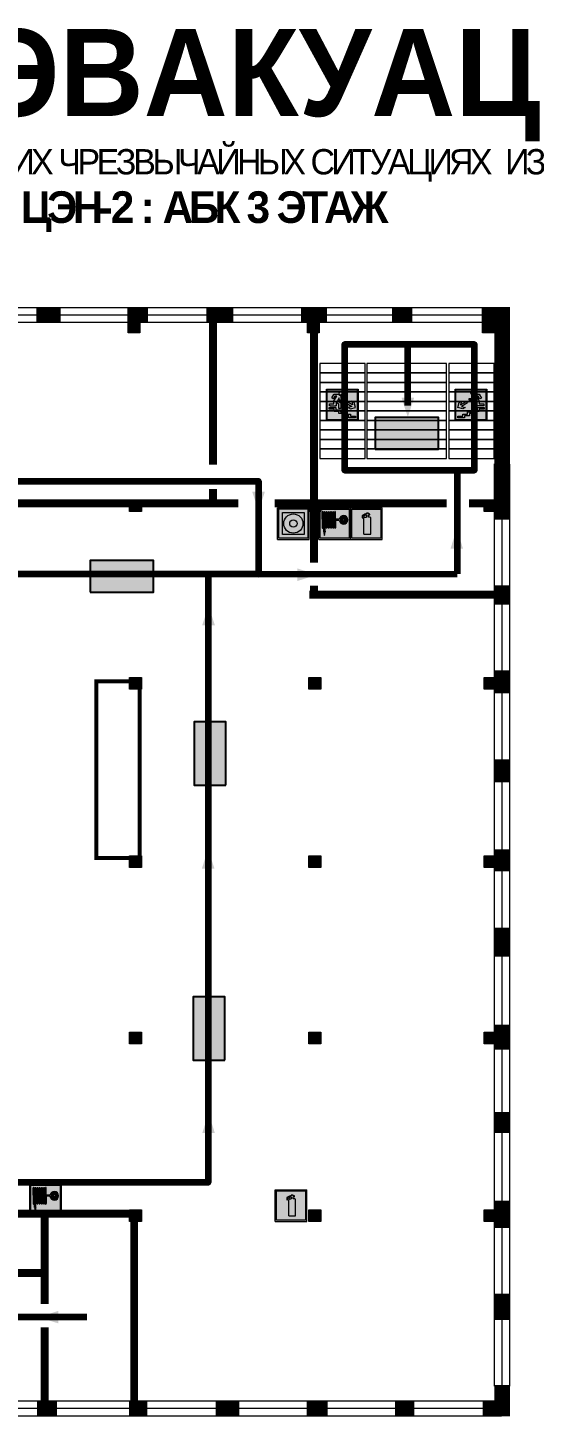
# Model space of a CAD drawing. Header units: millimetres. Extents: x 13810 to 67229, y 12374 to 21950.
# Drawn here: x 23798 to 23926, y 14576.9 to 14927.8 of the extents above; entities that cross this region are included whole.
import ezdxf

# ---------------------------------------------------------------- set-up
doc = ezdxf.new("R2010")
doc.units = ezdxf.units.MM
doc.layers.add('План_Штампы', color=7, linetype='Continuous')
doc.styles.add('обычный', font='arial.ttf')

# ---------------------------------------------------------------- blocks, each defined once
blk = doc.blocks.new('вниз')
at = {"lineweight": 0, "true_color": 0xffffff}
h = blk.add_hatch(color=7, dxfattribs=at)
h.dxf.hatch_style = 1
h.paths.add_polyline_path([(40994.51, -4472.22), (40986.51, -4472.22), (40986.51, -4480.22), (40994.51, -4480.22)])
h.paths.add_polyline_path([(40994.31, -4472.42), (40994.31, -4480.01), (40986.71, -4480.01), (40986.71, -4472.42)], flags=16)
h.paths.add_polyline_path([(40988.43, -4473.53), (40989.43, -4473.53), (40990.19, -4473.96), (40990.19, -4474.6), (40991, -4474.6), (40991, -4475.06), (40989.73, -4475.06), (40989.73, -4474.46), (40989.3, -4475.18), (40990.17, -4475.7), (40990.17, -4477.11), (40989.63, -4477.11), (40989.63, -4476.01), (40988.94, -4475.59), (40988.94, -4476.46), (40988.94, -4476.46), (40987.47, -4476.46), (40987.26, -4476.46), (40987.26, -4475.92), (40988.4, -4475.92), (40988.4, -4475.2), (40989.1, -4473.99), (40988.66, -4473.99), (40988.24, -4474.7), (40987.86, -4474.47), (40988.41, -4473.56)], flags=0)
h.paths.add_polyline_path([(40990.55, -4473.29, -1), (40989.69, -4473.29, -1)], flags=0)
h.paths.add_polyline_path([(40988.85, -4476.89), (40988.85, -4477.43), (40990.1, -4477.43), (40990.1, -4477.99), (40991.34, -4477.99), (40991.34, -4478.54), (40992.59, -4478.54), (40992.59, -4479.09), (40993.83, -4479.09), (40993.83, -4479.52), (40992.17, -4479.52), (40992.17, -4478.97), (40990.91, -4478.97), (40990.91, -4478.41), (40989.68, -4478.41), (40989.68, -4477.86), (40988.43, -4477.86), (40988.43, -4477.31), (40987.6, -4477.31), (40987.18, -4477.31), (40987.18, -4476.89)], flags=0)
h.paths.add_polyline_path([(40991.61, -4475.33), (40993.12, -4476.2), (40992.9, -4475.27), (40993.48, -4475.6), (40993.83, -4476.88), (40992.56, -4477.22), (40991.97, -4476.88), (40992.9, -4476.61), (40991.38, -4475.74), (40991.58, -4475.39)], flags=0)
h.paths.add_polyline_path([(40990.19, -4473.96), (40989.43, -4473.53), (40988.43, -4473.53), (40988.41, -4473.56), (40987.86, -4474.47), (40988.24, -4474.7), (40988.66, -4473.99), (40989.1, -4473.99), (40988.4, -4475.2), (40988.4, -4475.92), (40987.26, -4475.92), (40987.26, -4476.46), (40987.47, -4476.46), (40988.94, -4476.46), (40988.94, -4476.27), (40988.94, -4475.59), (40989.63, -4476.01), (40989.63, -4477.11), (40990.17, -4477.11), (40990.17, -4475.7), (40989.3, -4475.18), (40989.73, -4474.46), (40989.73, -4475.06), (40991, -4475.06), (40991, -4474.6), (40990.19, -4474.6)], flags=0)
h.paths.add_polyline_path([(40990.55, -4473.29, 1), (40989.69, -4473.29, 1)], flags=0)
h.paths.add_polyline_path([(40991.61, -4475.33), (40991.58, -4475.39), (40991.38, -4475.74), (40992.9, -4476.61), (40991.97, -4476.88), (40992.56, -4477.22), (40993.83, -4476.88), (40993.48, -4475.6), (40992.9, -4475.27), (40993.12, -4476.2)], flags=0)
h.paths.add_polyline_path([(40990.1, -4477.43), (40988.85, -4477.43), (40988.85, -4476.89), (40987.18, -4476.89), (40987.18, -4477.31), (40987.6, -4477.31), (40988.43, -4477.31), (40988.43, -4477.86), (40989.68, -4477.86), (40989.68, -4478.41), (40990.91, -4478.41), (40990.91, -4478.97), (40992.17, -4478.97), (40992.17, -4479.52), (40993.83, -4479.52), (40993.83, -4479.09), (40992.59, -4479.09), (40992.59, -4478.54), (40991.34, -4478.54), (40991.34, -4477.99), (40990.1, -4477.99)], flags=0)
at = {"lineweight": 0}
h = blk.add_hatch(color=126, dxfattribs=at)
h.dxf.hatch_style = 1
h.paths.add_polyline_path([(40994.31, -4472.42), (40986.71, -4472.42), (40986.71, -4480.01), (40994.31, -4480.01)])
h.paths.add_polyline_path([(40988.43, -4473.53), (40989.43, -4473.53), (40990.19, -4473.96), (40990.19, -4474.6), (40991, -4474.6), (40991, -4475.06), (40989.73, -4475.06), (40989.73, -4474.46), (40989.3, -4475.18), (40990.17, -4475.7), (40990.17, -4477.11), (40989.63, -4477.11), (40989.63, -4476.01), (40988.94, -4475.59), (40988.94, -4476.46), (40988.94, -4476.46), (40987.47, -4476.46), (40987.26, -4476.46), (40987.26, -4475.92), (40988.4, -4475.92), (40988.4, -4475.2), (40989.1, -4473.99), (40988.66, -4473.99), (40988.24, -4474.7), (40987.86, -4474.47), (40988.41, -4473.56)], flags=16)
h.paths.add_polyline_path([(40990.55, -4473.29, -1), (40989.69, -4473.29, -1)], flags=16)
h.paths.add_polyline_path([(40988.85, -4476.89), (40988.85, -4477.43), (40990.1, -4477.43), (40990.1, -4477.99), (40991.34, -4477.99), (40991.34, -4478.54), (40992.59, -4478.54), (40992.59, -4479.09), (40993.83, -4479.09), (40993.83, -4479.52), (40992.17, -4479.52), (40992.17, -4478.97), (40990.91, -4478.97), (40990.91, -4478.41), (40989.68, -4478.41), (40989.68, -4477.86), (40988.43, -4477.86), (40988.43, -4477.31), (40987.6, -4477.31), (40987.18, -4477.31), (40987.18, -4476.89)], flags=16)
h.paths.add_polyline_path([(40991.61, -4475.33), (40993.12, -4476.2), (40992.9, -4475.27), (40993.48, -4475.6), (40993.83, -4476.88), (40992.56, -4477.22), (40991.97, -4476.88), (40992.9, -4476.61), (40991.38, -4475.74), (40991.58, -4475.39)], flags=16)
at = {"lineweight": 0, "true_color": 0xffffff}
h = blk.add_hatch(color=7, dxfattribs=at)
h.dxf.hatch_style = 1
h.paths.add_polyline_path([(40989.73, -4474.46), (40989.73, -4475.06), (40991, -4475.06), (40991, -4474.6), (40990.19, -4474.6), (40990.19, -4473.96), (40989.43, -4473.53), (40988.43, -4473.53), (40988.41, -4473.56), (40987.86, -4474.47), (40988.24, -4474.7), (40988.66, -4473.99), (40989.1, -4473.99), (40988.4, -4475.2), (40988.4, -4475.92), (40987.26, -4475.92), (40987.26, -4476.46), (40987.47, -4476.46), (40988.94, -4476.46), (40988.94, -4475.59), (40989.63, -4476.01), (40989.63, -4477.11), (40990.17, -4477.11), (40990.17, -4475.7), (40989.3, -4475.18)])
h.paths.add_polyline_path([(40989.69, -4473.29, 1), (40990.55, -4473.29, 1)])
h.paths.add_polyline_path([(40991.61, -4475.33), (40991.58, -4475.39), (40991.38, -4475.74), (40992.9, -4476.61), (40991.97, -4476.88), (40992.56, -4477.22), (40993.83, -4476.88), (40993.48, -4475.6), (40992.9, -4475.27), (40993.12, -4476.2)])
h.paths.add_polyline_path([(40990.1, -4477.43), (40988.85, -4477.43), (40988.85, -4476.89), (40987.18, -4476.89), (40987.18, -4477.31), (40987.6, -4477.31), (40988.43, -4477.31), (40988.43, -4477.86), (40989.68, -4477.86), (40989.68, -4478.41), (40990.91, -4478.41), (40990.91, -4478.97), (40992.17, -4478.97), (40992.17, -4479.52), (40993.83, -4479.52), (40993.83, -4479.09), (40992.59, -4479.09), (40992.59, -4478.54), (40991.34, -4478.54), (40991.34, -4477.99), (40990.1, -4477.99)])
at = {"color": 126, "lineweight": 0}
for points in [[(40986.51, -4472.22), (40994.51, -4472.22), (40994.51, -4480.22), (40986.51, -4480.22)], [(40986.71, -4472.42), (40994.31, -4472.42), (40994.31, -4480.01), (40986.71, -4480.01)]]:
    blk.add_lwpolyline(points, close=True, dxfattribs=at)
for points in [[(40987.47, -4476.46), (40987.26, -4476.46), (40987.26, -4475.92), (40988.4, -4475.92), (40988.4, -4475.2), (40989.1, -4473.99), (40988.66, -4473.99), (40988.24, -4474.7), (40987.86, -4474.47), (40988.41, -4473.56), (40988.43, -4473.53), (40989.43, -4473.53), (40990.19, -4473.96), (40990.19, -4474.6), (40991, -4474.6), (40991, -4475.06), (40989.73, -4475.06), (40989.73, -4474.46), (40989.3, -4475.18), (40990.17, -4475.7), (40990.17, -4477.11), (40989.63, -4477.11), (40989.63, -4476.01), (40988.94, -4475.59), (40988.94, -4476.46)], [(40987.6, -4477.31), (40987.18, -4477.31), (40987.18, -4476.89), (40988.85, -4476.89), (40988.85, -4477.43), (40990.1, -4477.43), (40990.1, -4477.99), (40991.34, -4477.99), (40991.34, -4478.54), (40992.59, -4478.54), (40992.59, -4479.09), (40993.83, -4479.09), (40993.83, -4479.52), (40992.17, -4479.52), (40992.17, -4478.97), (40990.91, -4478.97), (40990.91, -4478.41), (40989.68, -4478.41), (40989.68, -4477.86), (40988.43, -4477.86), (40988.43, -4477.31), (40987.6, -4477.31)], [(40987.47, -4476.46), (40988.94, -4476.46), (40988.94, -4476.27)], [(40991.58, -4475.39), (40991.38, -4475.74), (40992.9, -4476.61), (40991.97, -4476.88), (40992.56, -4477.22), (40993.83, -4476.88), (40993.48, -4475.6), (40992.9, -4475.27), (40993.12, -4476.2), (40991.61, -4475.33), (40991.58, -4475.39)]]:
    blk.add_lwpolyline(points, dxfattribs=at)
blk.add_circle((40990.12, -4473.29), 0.432, dxfattribs=at)
blk = doc.blocks.new('вниз 3')
at = {"lineweight": 0, "true_color": 0xffffff}
h = blk.add_hatch(color=7, dxfattribs=at)
h.dxf.hatch_style = 1
h.paths.add_polyline_path([(40997.5, -4475.69), (40997.25, -4475.28), (40995.76, -4476.15), (40995.97, -4475.23), (40995.39, -4475.56), (40995.05, -4476.83), (40996.33, -4477.17), (40996.91, -4476.83), (40996, -4476.55)], flags=0)
h.paths.add_polyline_path([(40999.81, -4473.95), (41000.22, -4473.95), (41000.64, -4474.67), (41001.03, -4474.43), (41000.46, -4473.49), (41000.42, -4473.49), (40999.43, -4473.49), (40998.68, -4473.92), (40998.68, -4474.57), (40997.88, -4474.57), (40997.88, -4475), (40999.14, -4475), (40999.14, -4474.43), (40999.14, -4474.38), (40999.59, -4475.15), (40998.72, -4475.67), (40998.72, -4477.06), (40999.24, -4477.06), (40999.24, -4475.96), (40999.95, -4475.56), (40999.95, -4476.43), (41001.61, -4476.43), (41001.61, -4475.88), (41000.47, -4475.88), (41000.47, -4475.12)], flags=0)
h.paths.add_polyline_path([(40999.2, -4473.24, 1), (40998.35, -4473.24, 1)], flags=0)
h.paths.add_polyline_path([(41000.46, -4477.26), (41001.69, -4477.26), (41001.69, -4476.84), (41000.03, -4476.84), (41000.03, -4477.39), (40998.78, -4477.39), (40998.78, -4477.95), (40997.53, -4477.95), (40997.53, -4478.5), (40996.29, -4478.5), (40996.29, -4479.06), (40995.05, -4479.06), (40995.05, -4479.48), (40995.29, -4479.48), (40996.72, -4479.48), (40996.72, -4478.92), (40997.97, -4478.92), (40997.97, -4478.36), (40999.2, -4478.36), (40999.2, -4477.81), (41000.46, -4477.81)], flags=0)
h.paths.add_polyline_path([(41002.37, -4472.17), (40994.37, -4472.17), (40994.37, -4480.17), (41002.37, -4480.17)])
h.paths.add_polyline_path([(41002.16, -4479.96), (40994.57, -4479.96), (40994.57, -4472.37), (41002.16, -4472.37)], flags=16)
h.paths.add_polyline_path([(41001.61, -4475.88), (41001.61, -4476.43), (40999.95, -4476.43), (40999.95, -4475.56), (40999.24, -4475.96), (40999.24, -4477.06), (40998.72, -4477.06), (40998.72, -4475.67), (40999.59, -4475.15), (40999.14, -4474.38), (40999.14, -4474.43), (40999.14, -4475), (40997.88, -4475), (40997.88, -4474.57), (40998.68, -4474.57), (40998.68, -4473.92), (40999.43, -4473.49), (41000.42, -4473.49), (41000.46, -4473.49), (41001.03, -4474.43), (41000.64, -4474.67), (41000.22, -4473.95), (40999.81, -4473.95), (41000.47, -4475.12), (41000.47, -4475.88)], flags=0)
h.paths.add_polyline_path([(41001.69, -4476.84), (41001.69, -4477.26), (41000.46, -4477.26), (41000.46, -4477.81), (40999.2, -4477.81), (40999.2, -4478.36), (40997.97, -4478.36), (40997.97, -4478.92), (40996.72, -4478.92), (40996.72, -4479.48), (40995.05, -4479.48), (40995.05, -4479.06), (40996.29, -4479.06), (40996.29, -4478.5), (40997.53, -4478.5), (40997.53, -4477.95), (40998.78, -4477.95), (40998.78, -4477.39), (41000.03, -4477.39), (41000.03, -4476.84)], flags=0)
h.paths.add_polyline_path([(40998.35, -4473.24, -1), (40999.2, -4473.24, -1)], flags=0)
h.paths.add_polyline_path([(40997.5, -4475.69), (40996, -4476.55), (40996.91, -4476.83), (40996.33, -4477.17), (40995.05, -4476.83), (40995.39, -4475.56), (40995.97, -4475.23), (40995.76, -4476.15), (40997.25, -4475.28)], flags=0)
at = {"lineweight": 0}
h = blk.add_hatch(color=126, dxfattribs=at)
h.dxf.hatch_style = 1
h.paths.add_polyline_path([(41002.16, -4472.37), (40994.57, -4472.37), (40994.57, -4479.96), (41002.16, -4479.96)])
h.paths.add_polyline_path([(40995.97, -4475.23), (40995.76, -4476.15), (40997.25, -4475.28), (40997.5, -4475.69), (40996, -4476.55), (40996.91, -4476.83), (40996.33, -4477.17), (40995.05, -4476.83), (40995.39, -4475.56)], flags=16)
h.paths.add_polyline_path([(40997.88, -4474.57), (40998.68, -4474.57), (40998.68, -4473.92), (40999.43, -4473.49), (41000.42, -4473.49), (41000.46, -4473.49), (41001.03, -4474.43), (41000.64, -4474.67), (41000.22, -4473.95), (40999.81, -4473.95), (41000.47, -4475.12), (41000.47, -4475.88), (41001.61, -4475.88), (41001.61, -4476.43), (40999.95, -4476.43), (40999.95, -4475.56), (40999.24, -4475.96), (40999.24, -4477.06), (40998.72, -4477.06), (40998.72, -4475.67), (40999.59, -4475.15), (40999.14, -4474.38), (40999.14, -4474.43), (40999.14, -4475), (40997.88, -4475)], flags=16)
h.paths.add_polyline_path([(40998.35, -4473.24, -1), (40999.2, -4473.24, -1)], flags=16)
h.paths.add_polyline_path([(40997.53, -4477.95), (40998.78, -4477.95), (40998.78, -4477.39), (41000.03, -4477.39), (41000.03, -4476.84), (41001.69, -4476.84), (41001.69, -4477.26), (41000.46, -4477.26), (41000.46, -4477.81), (40999.2, -4477.81), (40999.2, -4478.36), (40997.97, -4478.36), (40997.97, -4478.92), (40996.72, -4478.92), (40996.72, -4479.48), (40995.05, -4479.48), (40995.05, -4479.06), (40996.29, -4479.06), (40996.29, -4478.5), (40997.53, -4478.5)], flags=16)
at = {"lineweight": 0, "true_color": 0xffffff}
h = blk.add_hatch(color=7, dxfattribs=at)
h.dxf.hatch_style = 1
h.paths.add_polyline_path([(40999.2, -4473.24, 1), (40998.35, -4473.24, 1)])
h.paths.add_polyline_path([(40999.81, -4473.95), (41000.22, -4473.95), (41000.64, -4474.67), (41001.03, -4474.43), (41000.46, -4473.49), (41000.42, -4473.49), (40999.43, -4473.49), (40998.68, -4473.92), (40998.68, -4474.57), (40997.88, -4474.57), (40997.88, -4475), (40999.14, -4475), (40999.14, -4474.43), (40999.14, -4474.38), (40999.59, -4475.15), (40998.72, -4475.67), (40998.72, -4477.06), (40999.24, -4477.06), (40999.24, -4475.96), (40999.95, -4475.56), (40999.95, -4476.43), (41001.61, -4476.43), (41001.61, -4475.88), (41000.47, -4475.88), (41000.47, -4475.12)])
h.paths.add_polyline_path([(40999.2, -4477.81), (41000.46, -4477.81), (41000.46, -4477.26), (41001.69, -4477.26), (41001.69, -4476.84), (41000.03, -4476.84), (41000.03, -4477.39), (40998.78, -4477.39), (40998.78, -4477.95), (40997.53, -4477.95), (40997.53, -4478.5), (40996.29, -4478.5), (40996.29, -4479.06), (40995.05, -4479.06), (40995.05, -4479.48), (40995.29, -4479.48), (40996.72, -4479.48), (40996.72, -4478.92), (40997.97, -4478.92), (40997.97, -4478.36), (40999.2, -4478.36)])
h.paths.add_polyline_path([(40997.5, -4475.69), (40997.25, -4475.28), (40995.76, -4476.15), (40995.97, -4475.23), (40995.39, -4475.56), (40995.05, -4476.83), (40996.33, -4477.17), (40996.91, -4476.83), (40996, -4476.55)])
at = {"color": 126, "lineweight": 0}
for points in [[(40994.37, -4472.17), (41002.37, -4472.17), (41002.37, -4480.17), (40994.37, -4480.17)], [(40994.57, -4472.37), (41002.16, -4472.37), (41002.16, -4479.96), (40994.57, -4479.96)]]:
    blk.add_lwpolyline(points, close=True, dxfattribs=at)
for points in [[(40999.14, -4474.43), (40999.14, -4475), (40997.88, -4475), (40997.88, -4474.57), (40998.68, -4474.57), (40998.68, -4473.92), (40999.43, -4473.49), (41000.42, -4473.49), (41000.46, -4473.49), (41001.03, -4474.43), (41000.64, -4474.67), (41000.22, -4473.95), (40999.81, -4473.95), (41000.47, -4475.12), (41000.47, -4475.88), (41001.61, -4475.88), (41001.61, -4476.43), (40999.95, -4476.43), (40999.95, -4475.56), (40999.24, -4475.96), (40999.24, -4477.06), (40998.72, -4477.06), (40998.72, -4475.67), (40999.59, -4475.15), (40999.14, -4474.38), (40999.14, -4474.43)], [(40995.05, -4476.83), (40995.39, -4475.56), (40995.97, -4475.23), (40995.76, -4476.15), (40997.25, -4475.28), (40997.5, -4475.69), (40996, -4476.55), (40996.91, -4476.83), (40996.33, -4477.17), (40995.05, -4476.83)], [(40995.29, -4479.48), (40995.05, -4479.48), (40995.05, -4479.06), (40996.29, -4479.06), (40996.29, -4478.5), (40997.53, -4478.5), (40997.53, -4477.95), (40998.78, -4477.95), (40998.78, -4477.39), (41000.03, -4477.39), (41000.03, -4476.84), (41001.69, -4476.84), (41001.69, -4477.26), (41000.46, -4477.26), (41000.46, -4477.81), (40999.2, -4477.81), (40999.2, -4478.36), (40997.97, -4478.36), (40997.97, -4478.92), (40996.72, -4478.92), (40996.72, -4479.48), (40995.05, -4479.48)]]:
    blk.add_lwpolyline(points, dxfattribs=at)
blk.add_circle((40998.77, -4473.24), 0.426, dxfattribs=at)
blk = doc.blocks.new('A$C32E8229D')
at = {"true_color": 0xffffff}
blk.add_hatch(color=7, dxfattribs=at).paths.add_polyline_path([(0, 0), (0, -8), (16, -8), (16, 0)])
h = blk.add_hatch(color=126)
h.paths.add_polyline_path([(0.2, -0.2), (15.8, -0.2), (15.8, -7.8), (0.2, -7.8)])
h.paths.add_polyline_path([(13.49, -2.05), (12.08, -2.05), (11.37, -2.63, 0.162397), (11.29, -2.84), (11.29, -3.63), (10.35, -3.63), (10.35, -4.05), (11.68, -4.05), (11.68, -3.48), (12.26, -4.28), (11.29, -5.1), (11.29, -6.78), (11.85, -6.78), (11.85, -5.44), (12.8, -4.64), (12.8, -5.94), (14.46, -5.94), (14.46, -5.39), (13.45, -5.39), (13.45, -3.97), (12.46, -2.59), (13.15, -2.59), (13.69, -3.34), (14.18, -3)], flags=16)
h.paths.add_polyline_path([(10.74, -1.82, 1), (11.8, -1.82, 1)], flags=16)
h.paths.add_polyline_path([(9.39, -3.59), (5.99, -3.59), (6.56, -3.03), (5.91, -3.03), (5.1, -3.83), (5.91, -4.64), (6.56, -4.64), (5.99, -4.09), (9.39, -4.09)], flags=16)
h.paths.add_polyline_path([(4.29, -1.08), (1.72, -1.08), (1.72, -6.6), (4.29, -6.6)], flags=16)
at = {"color": 126}
blk.add_lwpolyline([(16, -8), (0, -8), (0, 0), (16, 0)], close=True, dxfattribs=at)
blk = doc.blocks.new('A$C37112FD5')
at = {"true_color": 0xf5f5ff}
h = blk.add_hatch(color=7, dxfattribs=at)
h.dxf.hatch_style = 1
h.paths.add_polyline_path([(12.8, -7.4), (0, -7.4), (0, -20.2), (12.8, -20.2)])
h.paths.add_polyline_path([(12.29, -7.91), (12.29, -19.69), (0.51, -19.69), (0.51, -7.91)], flags=16)
h.paths.add_polyline_path([(4.98, -9.04, -0.42597), (5.17, -9.22), (5.17, -12.25), (5.17, -15.29, -0.432244), (4.98, -15.47), (4.83, -15.47, -0.42597), (4.64, -15.29), (4.64, -12.25), (4.64, -9.22, -0.432244), (4.83, -9.04)], flags=0)
h.paths.add_polyline_path([(4.28, -9.22), (4.28, -12.25), (4.28, -15.29, -0.432244), (4.09, -15.47), (3.94, -15.47, -0.42597), (3.75, -15.29), (3.75, -12.25), (3.75, -9.22, -0.432244), (3.94, -9.04), (4.09, -9.04, -0.42597)], flags=0)
h.paths.add_polyline_path([(5.72, -9.04), (5.87, -9.04, -0.42597), (6.06, -9.22), (6.06, -12.25), (6.06, -15.29, -0.432244), (5.87, -15.47), (5.72, -15.47, -0.42597), (5.53, -15.29), (5.53, -12.25), (5.53, -9.22, -0.432244)], flags=0)
h.paths.add_polyline_path([(6.42, -8.9), (6.5, -8.9, -0.42597), (6.69, -9.08), (6.69, -12.03), (8.21, -12.03, -15.824349), (8.21, -12.47), (6.69, -12.47), (6.69, -15.42, -0.432244), (6.5, -15.6), (6.42, -15.6)], flags=0)
h.paths.add_polyline_path([(3.39, -9.22), (3.39, -12.25), (3.39, -15.29, -0.432244), (3.2, -15.47), (3.05, -15.47, -0.42597), (2.85, -15.29), (2.85, -12.25), (2.85, -9.22, -0.432244), (3.05, -9.04), (3.2, -9.04, -0.42597)], flags=0)
h.paths.add_polyline_path([(2.5, -9.22), (2.5, -16.71), (1.96, -16.71), (1.96, -9.22, -0.432244), (2.15, -9.04), (2.31, -9.04, -0.42597)], flags=0)
h.paths.add_polyline_path([(1.61, -8.9), (1.61, -15.6), (1.57, -15.6, -0.42597), (1.37, -15.42), (1.37, -12.03), (1.37, -9.09, -0.432244), (1.57, -8.9)], flags=0)
h.paths.add_polyline_path([(9.76, -10.81), (9.76, -12.03), (8.49, -12.03, -0.336371)], flags=0)
h.paths.add_polyline_path([(8.49, -12.47), (9.76, -12.47), (9.76, -13.7, -0.336371)], flags=0)
h.paths.add_polyline_path([(10.11, -10.81, -0.336371), (11.38, -12.03), (10.11, -12.03)], flags=0)
h.paths.add_polyline_path([(10.11, -12.47), (11.38, -12.47, -0.336371), (10.11, -13.7)], flags=0)
h.paths.add_polyline_path([(2.5, -16.84), (2.5, -17.05), (1.97, -17.05), (1.97, -16.84)], flags=0)
h.paths.add_polyline_path([(2.5, -17.24, -0.033778), (2.24, -18.6, -0.033778), (1.97, -17.24)], flags=0)
h = blk.add_hatch(color=242)
h.dxf.hatch_style = 1
h.paths.add_polyline_path([(12.29, -7.91), (0.51, -7.91), (0.51, -19.69), (12.29, -19.69)])
h.paths.add_polyline_path([(6.42, -15.6), (6.42, -8.9), (6.5, -8.9, -0.42597), (6.69, -9.08), (6.69, -12.03), (8.21, -12.03, -15.824349), (8.21, -12.47), (6.69, -12.47), (6.69, -15.42, -0.432244), (6.5, -15.6)], flags=16)
h.paths.add_polyline_path([(5.87, -15.47), (5.72, -15.47, -0.42597), (5.53, -15.29), (5.53, -12.25), (5.53, -9.22, -0.432244), (5.72, -9.04), (5.87, -9.04, -0.42597), (6.06, -9.22), (6.06, -12.25), (6.06, -15.29, -0.432244)], flags=16)
h.paths.add_polyline_path([(4.98, -15.47), (4.83, -15.47, -0.42597), (4.64, -15.29), (4.64, -12.25), (4.64, -9.22, -0.432244), (4.83, -9.04), (4.98, -9.04, -0.42597), (5.17, -9.22), (5.17, -12.25), (5.17, -15.29, -0.432244)], flags=16)
h.paths.add_polyline_path([(4.09, -15.47), (3.94, -15.47, -0.42597), (3.75, -15.29), (3.75, -12.25), (3.75, -9.22, -0.432244), (3.94, -9.04), (4.09, -9.04, -0.42597), (4.28, -9.22), (4.28, -12.25), (4.28, -15.29, -0.432244)], flags=16)
h.paths.add_polyline_path([(3.2, -15.47), (3.05, -15.47, -0.42597), (2.85, -15.29), (2.85, -12.25), (2.85, -9.22, -0.432244), (3.05, -9.04), (3.2, -9.04, -0.42597), (3.39, -9.22), (3.39, -12.25), (3.39, -15.29, -0.432244)], flags=16)
h.paths.add_polyline_path([(2.5, -17.05), (1.97, -17.05), (1.97, -16.84), (2.5, -16.84)], flags=16)
h.paths.add_polyline_path([(2.5, -17.24, -0.033778), (2.24, -18.6, -0.033778), (1.97, -17.24)], flags=16)
h.paths.add_polyline_path([(2.5, -16.71), (1.96, -16.71), (1.96, -9.22, -0.432244), (2.15, -9.04), (2.31, -9.04, -0.42597), (2.5, -9.22)], flags=16)
h.paths.add_polyline_path([(1.61, -15.6), (1.57, -15.6, -0.42597), (1.37, -15.42), (1.37, -12.03), (1.37, -9.09, -0.432244), (1.57, -8.9), (1.61, -8.9)], flags=16)
h.paths.add_polyline_path([(8.49, -12.47), (9.76, -12.47), (9.76, -13.7, -0.336371)], flags=0)
h.paths.add_polyline_path([(10.11, -13.7), (10.11, -12.47), (11.38, -12.47, -0.336371)], flags=0)
h.paths.add_polyline_path([(8.49, -12.03, -0.336371), (9.76, -10.81), (9.76, -12.03)], flags=0)
h.paths.add_polyline_path([(10.11, -12.03), (10.11, -10.81, -0.336371), (11.38, -12.03)], flags=0)
h = blk.add_hatch(color=7, dxfattribs=at)
h.dxf.hatch_style = 1
h.paths.add_polyline_path([(1.61, -8.9), (1.57, -8.9, 0.432244), (1.37, -9.09), (1.37, -12.03), (1.37, -15.42, 0.42597), (1.57, -15.6), (1.61, -15.6)])
h.paths.add_polyline_path([(2.5, -9.22, 0.42597), (2.31, -9.04), (2.15, -9.04, 0.432244), (1.96, -9.22), (1.96, -16.71), (2.5, -16.71)])
h.paths.add_polyline_path([(2.5, -16.84), (1.97, -16.84), (1.97, -17.05), (2.5, -17.05)])
h.paths.add_polyline_path([(2.5, -17.24), (1.97, -17.24, 0.033778), (2.24, -18.6, 0.033778)])
h.paths.add_polyline_path([(3.39, -12.25), (3.39, -9.22, 0.42597), (3.2, -9.04), (3.05, -9.04, 0.432244), (2.85, -9.22), (2.85, -12.25), (2.85, -15.29, 0.42597), (3.05, -15.47), (3.2, -15.47, 0.432244), (3.39, -15.29)])
h.paths.add_polyline_path([(4.28, -12.25), (4.28, -9.22, 0.42597), (4.09, -9.04), (3.94, -9.04, 0.432244), (3.75, -9.22), (3.75, -12.25), (3.75, -15.29, 0.42597), (3.94, -15.47), (4.09, -15.47, 0.432244), (4.28, -15.29)])
h.paths.add_polyline_path([(5.17, -12.25), (5.17, -9.22, 0.42597), (4.98, -9.04), (4.83, -9.04, 0.432244), (4.64, -9.22), (4.64, -12.25), (4.64, -15.29, 0.42597), (4.83, -15.47), (4.98, -15.47, 0.432244), (5.17, -15.29)])
h.paths.add_polyline_path([(6.06, -12.25), (6.06, -9.22, 0.42597), (5.87, -9.04), (5.72, -9.04, 0.432244), (5.53, -9.22), (5.53, -12.25), (5.53, -15.29, 0.42597), (5.72, -15.47), (5.87, -15.47, 0.432244), (6.06, -15.29)])
h.paths.add_polyline_path([(6.69, -12.47), (8.21, -12.47, 15.824349), (8.21, -12.03), (6.69, -12.03), (6.69, -9.08, 0.42597), (6.5, -8.9), (6.42, -8.9), (6.42, -15.6), (6.5, -15.6, 0.432244), (6.69, -15.42)])
h.paths.add_polyline_path([(8.49, -12.47), (9.76, -12.47), (9.76, -13.7, -0.336371)], flags=16)
h.paths.add_polyline_path([(8.49, -12.03, -0.336371), (9.76, -10.81), (9.76, -12.03)], flags=16)
h.paths.add_polyline_path([(10.11, -12.47), (11.38, -12.47, -0.336371), (10.11, -13.7)], flags=16)
h.paths.add_polyline_path([(10.11, -12.03), (10.11, -10.81, -0.336371), (11.38, -12.03)], flags=16)
h = blk.add_hatch(color=242)
h.dxf.hatch_style = 1
h.paths.add_polyline_path([(9.76, -10.81, 0.336371), (8.49, -12.03), (9.76, -12.03)])
h.paths.add_polyline_path([(10.11, -10.81), (10.11, -12.03), (11.38, -12.03, 0.336371)])
h.paths.add_polyline_path([(11.38, -12.47), (10.11, -12.47), (10.11, -13.7, 0.336371)])
h.paths.add_polyline_path([(9.76, -12.47), (8.49, -12.47, 0.336371), (9.76, -13.7)])
at = {"color": 242, "lineweight": 5}
for p, q in [((0, -20.2), (0, -7.4)), ((0, -7.4), (12.8, -7.4)), ((1.37, -12.03), (1.37, -9.08)), ((1.57, -8.9), (1.61, -8.9)), ((1.61, -8.9), (1.61, -15.6)), ((1.96, -16.71), (1.96, -9.22)), ((2.15, -9.04), (2.31, -9.04)), ((2.5, -16.71), (2.5, -9.22)), ((2.85, -12.25), (2.85, -9.22)), ((3.05, -9.04), (3.2, -9.04)), ((3.39, -12.25), (3.39, -9.22)), ((3.75, -12.25), (3.75, -9.22)), ((3.94, -9.04), (4.09, -9.04)), ((4.28, -12.25), (4.28, -9.22)), ((4.64, -12.25), (4.64, -9.22)), ((4.83, -9.04), (4.98, -9.04)), ((5.17, -12.25), (5.17, -9.22)), ((5.53, -12.25), (5.53, -9.22)), ((5.72, -9.04), (5.87, -9.04)), ((6.06, -12.25), (6.06, -9.22)), ((6.42, -8.9), (6.42, -15.6)), ((6.5, -8.9), (6.42, -8.9)), ((6.69, -12.03), (6.69, -9.08)), ((9.76, -10.81), (9.76, -12.03)), ((10.11, -10.81), (10.11, -12.03)), ((12.8, -20.2), (12.8, -7.4)), ((1.37, -12.03), (1.37, -15.42)), ((1.57, -15.6), (1.61, -15.6)), ((1.96, -16.71), (2.5, -16.71)), ((1.97, -16.84), (2.5, -16.84)), ((1.97, -17.05), (1.97, -16.84)), ((2.5, -16.84), (2.5, -17.05)), ((2.85, -12.25), (2.85, -15.29)), ((3.05, -15.47), (3.2, -15.47)), ((3.39, -12.25), (3.39, -15.29)), ((3.75, -12.25), (3.75, -15.29)), ((3.94, -15.47), (4.09, -15.47)), ((4.28, -12.25), (4.28, -15.29)), ((4.64, -12.25), (4.64, -15.29)), ((4.83, -15.47), (4.98, -15.47)), ((5.17, -12.25), (5.17, -15.29)), ((5.53, -12.25), (5.53, -15.29)), ((5.72, -15.47), (5.87, -15.47)), ((6.06, -12.25), (6.06, -15.29)), ((6.42, -15.6), (6.5, -15.6)), ((8.21, -12.03), (6.69, -12.03)), ((8.21, -12.47), (6.69, -12.47)), ((6.69, -12.47), (6.69, -15.42)), ((9.76, -12.03), (8.49, -12.03)), ((9.76, -12.47), (8.49, -12.47)), ((9.76, -12.47), (9.76, -13.7)), ((11.38, -12.03), (10.11, -12.03)), ((11.38, -12.47), (10.11, -12.47)), ((10.11, -12.47), (10.11, -13.7)), ((0, -20.2), (12.8, -20.2)), ((2.5, -17.05), (1.97, -17.05)), ((1.97, -17.24), (2.5, -17.24))]:
    blk.add_line(p, q, dxfattribs=at)
blk.add_lwpolyline([(0.51, -7.91), (12.29, -7.91), (12.29, -19.69), (0.51, -19.69)], close=True, dxfattribs=at)
for centre, radius, start, end in [((1.56, -9.09), 0.182, 87.1027, 180.6071), ((2.15, -9.22), 0.182, 87.1027, 180.6071), ((2.32, -9.22), 0.182, 359.3929, 92.8973), ((3.04, -9.22), 0.182, 87.1027, 180.6071), ((3.21, -9.22), 0.182, 359.3929, 92.8973), ((3.93, -9.22), 0.182, 87.1027, 180.6071), ((4.1, -9.22), 0.182, 359.3929, 92.8973), ((4.82, -9.22), 0.182, 87.1027, 180.6071), ((4.99, -9.22), 0.182, 359.3929, 92.8973), ((5.71, -9.22), 0.182, 87.1027, 180.6071), ((5.88, -9.22), 0.182, 359.3929, 92.8973), ((6.51, -9.09), 0.182, 359.3929, 92.8973), ((9.93, -12.25), 1.74, 187.2319, 172.7681), ((9.93, -12.25), 1.46, 96.9927, 171.3585), ((9.93, -12.25), 1.46, 8.6415, 83.0073), ((1.56, -15.42), 0.182, 179.3929, 272.8973), ((3.04, -15.29), 0.182, 179.3929, 272.8973), ((3.21, -15.29), 0.182, 267.1027, 0.6071), ((3.93, -15.29), 0.182, 179.3929, 272.8973), ((4.1, -15.29), 0.182, 267.1027, 0.6071), ((4.82, -15.29), 0.182, 179.3929, 272.8973), ((4.99, -15.29), 0.182, 267.1027, 0.6071), ((5.71, -15.29), 0.182, 179.3929, 272.8973), ((5.88, -15.29), 0.182, 267.1027, 0.6071), ((6.51, -15.42), 0.182, 267.1027, 0.6071), ((9.93, -12.25), 1.46, 188.6415, 263.0073), ((9.93, -12.25), 1.46, 276.9927, 351.3585), ((12.17, -15.98), 10.27, 187.041, 194.7793), ((-7.7, -15.98), 10.27, 345.2207, 352.959)]:
    blk.add_arc(centre, radius, start, end, dxfattribs=at)
blk = doc.blocks.new('A$C3AD82952')
at = {"true_color": 0xf5f5ff}
h = blk.add_hatch(color=7, dxfattribs=at)
h.dxf.hatch_style = 1
h.paths.add_polyline_path([(8.21, 8.73, 0.414214), (7.89, 9.05), (7.22, 9.05), (7.22, 9.92), (7.59, 9.92, 1), (7.57, 10.36), (7.22, 10.36), (7.22, 10.6), (6.43, 10.6), (6.43, 10.36), (6.01, 10.36), (4.74, 9.59), (4.74, 8.69), (4.98, 8.73), (4.98, 9.26), (6.12, 9.91), (6.43, 9.91), (6.43, 9.05), (5.76, 9.05, 0.414214), (5.44, 8.73), (5.44, 2.2), (8.21, 2.2)], flags=0)
h.paths.add_polyline_path([(12.8, 12.8), (0, 12.8), (0, 0), (12.8, 0)])
h.paths.add_polyline_path([(0.51, 12.29), (12.29, 12.29), (12.29, 0.51), (0.51, 0.51)], flags=16)
h.paths.add_polyline_path([(4.74, 9.59), (6.01, 10.36), (6.43, 10.36), (6.43, 10.6), (7.22, 10.6), (7.22, 10.36), (7.59, 10.36, -0.94586), (7.59, 9.92), (7.22, 9.92), (7.22, 9.05), (7.89, 9.05, -0.414214), (8.21, 8.73), (8.21, 2.2), (5.44, 2.2), (5.44, 8.73, -0.414214), (5.76, 9.05), (6.43, 9.05), (6.43, 9.91), (6.12, 9.91), (4.98, 9.26), (4.98, 8.73), (4.74, 8.69)], flags=0)
h = blk.add_hatch(color=242)
h.dxf.hatch_style = 1
h.paths.add_polyline_path([(12.29, 12.29), (0.51, 12.29), (0.51, 0.51), (12.29, 0.51)])
h.paths.add_polyline_path([(4.74, 8.69), (4.74, 9.59), (6.01, 10.36), (6.43, 10.36), (6.43, 10.6), (7.22, 10.6), (7.22, 10.36), (7.59, 10.36, -0.94586), (7.59, 9.92), (7.22, 9.92), (7.22, 9.05), (7.89, 9.05, -0.414214), (8.21, 8.73), (8.21, 2.2), (5.44, 2.2), (5.44, 8.73, -0.414214), (5.76, 9.05), (6.43, 9.05), (6.43, 9.91), (6.12, 9.91), (4.98, 9.26), (4.98, 8.73)], flags=16)
h = blk.add_hatch(color=7, dxfattribs=at)
h.dxf.hatch_style = 1
h.paths.add_polyline_path([(8.21, 8.73, 0.414214), (7.89, 9.05), (7.22, 9.05), (7.22, 9.92), (7.59, 9.92, 1), (7.57, 10.36), (7.22, 10.36), (7.22, 10.6), (6.43, 10.6), (6.43, 10.36), (6.01, 10.36), (4.74, 9.59), (4.74, 8.69), (4.98, 8.73), (4.98, 9.26), (6.12, 9.91), (6.43, 9.91), (6.43, 9.05), (5.76, 9.05, 0.414214), (5.44, 8.73), (5.44, 2.2), (8.21, 2.2)])
at = {"color": 242, "lineweight": 5}
for p, q in [((0, 0), (0, 12.8)), ((0, 12.8), (12.8, 12.8)), ((12.8, 0), (12.8, 12.8)), ((6.01, 10.36), (4.74, 9.59)), ((4.74, 9.59), (4.74, 8.69)), ((4.74, 8.69), (4.98, 8.73)), ((4.98, 9.26), (6.12, 9.91)), ((4.98, 8.73), (4.98, 9.26)), ((5.44, 2.2), (5.44, 8.73)), ((5.76, 9.05), (6.43, 9.05)), ((6.01, 10.36), (6.43, 10.36)), ((6.12, 9.91), (6.43, 9.91)), ((7.22, 10.6), (6.43, 10.6)), ((6.43, 10.6), (6.43, 10.36)), ((6.43, 9.91), (6.43, 9.05)), ((7.22, 10.36), (7.22, 10.6)), ((7.59, 10.36), (7.22, 10.36)), ((7.22, 9.05), (7.22, 9.92)), ((7.59, 9.92), (7.22, 9.92)), ((7.89, 9.05), (7.22, 9.05)), ((8.21, 2.2), (8.21, 8.73)), ((0, 0), (12.8, 0)), ((5.44, 2.2), (8.21, 2.2))]:
    blk.add_line(p, q, dxfattribs=at)
blk.add_lwpolyline([(0.51, 12.29), (12.29, 12.29), (12.29, 0.51), (0.51, 0.51)], close=True, dxfattribs=at)
for centre, radius, start, end in [((5.76, 8.73), 0.32, 90, 180), ((7.58, 10.14), 0.223, 273.1875, 86.8125), ((7.89, 8.73), 0.32, 0, 90)]:
    blk.add_arc(centre, radius, start, end, dxfattribs=at)
blk = doc.blocks.new('A$C7B4425F7')
at = {"true_color": 0xffffff}
blk.add_hatch(color=7, dxfattribs=at).paths.add_polyline_path([(0, 0), (-16, 0), (-16, -8), (0, -8)])
h = blk.add_hatch(color=126)
h.paths.add_polyline_path([(-0.2, -0.2), (-15.8, -0.2), (-15.8, -7.8), (-0.2, -7.8)])
h.paths.add_polyline_path([(-11.76, -2.03), (-11.76, -3.66), (-11.17, -3.66, -0.568275), (-11.17, -6.18), (-12.58, -6.18), (-12.58, -2.03)], flags=16)
h.paths.add_polyline_path([(-13.33, -4.12, -0.495768), (-13.59, -6.18), (-15.03, -6.18), (-15.03, -2.03), (-13.59, -2.03, -0.487973)], flags=16)
h.paths.add_polyline_path([(-10.25, -2.03), (-9.48, -2.03), (-9.48, -6.18), (-10.25, -6.18)], flags=16)
h.paths.add_polyline_path([(-13.84, -3.69), (-14.24, -3.69), (-14.24, -3.03), (-13.9, -3.03, -0.692621)], flags=0)
h.paths.add_polyline_path([(-9.15, -2.03), (-8.4, -2.03), (-8.04, -3.07), (-7.68, -2.03), (-6.93, -2.03), (-7.64, -4.1), (-6.93, -6.18), (-7.68, -6.18), (-8.04, -5.14), (-8.4, -6.18), (-9.15, -6.18), (-8.44, -4.1)], flags=16)
h.paths.add_polyline_path([(-11.76, -4.46), (-11.42, -4.46, -0.692621), (-11.36, -5.12), (-11.76, -5.12)], flags=0)
h.paths.add_polyline_path([(-13.9, -5.2), (-14.24, -5.2), (-14.24, -4.55), (-13.84, -4.55, -0.708038)], flags=0)
edge = h.paths.add_edge_path(flags=16)
edge.add_ellipse((-5.51, -4.08), major_axis=(0, 2.05), ratio=0.586184, start_angle=0, end_angle=360)
edge = h.paths.add_edge_path(flags=0)
edge.add_ellipse((-5.51, -4.08), major_axis=(0, 1.14), ratio=0.454828, start_angle=0, end_angle=360)
h.paths.add_polyline_path([(-4.13, -4.96, 0.377264), (-3.48, -4.52, 0.0555), (-3.16, -2.03), (-1.66, -2.03), (-1.66, -4.96), (-0.96, -4.96), (-0.96, -7.01), (-1.75, -7.01), (-1.75, -6.18), (-3.3, -6.18), (-3.3, -7.02), (-4.13, -7.02)], flags=16)
h.paths.add_polyline_path([(-2.73, -2.91), (-2.28, -2.91), (-2.28, -4.96), (-3.05, -4.96, 0.079136)], flags=0)
at = {"color": 126}
blk.add_lwpolyline([(-16, -8), (0, -8), (0, 0), (-16, 0)], close=True, dxfattribs=at)
blk = doc.blocks.new('A$C54414219')
at = {"true_color": 0xffffff}
h = blk.add_hatch(color=7, dxfattribs=at)
h.paths.add_polyline_path([(2.39, -9.45), (2.39, -18.3), (11.23, -18.3), (11.23, -9.45)], flags=0)
h.paths.add_polyline_path([(10.71, -13.87, -1), (2.92, -13.87, -1)], flags=0)
h.paths.add_polyline_path([(8.3, -13.87, -1), (5.33, -13.87, -1)], flags=0)
h.paths.add_polyline_path([(0.41, -7.47), (0.41, -20.27), (13.21, -20.27), (13.21, -7.47)])
h.paths.add_polyline_path([(0.92, -19.77), (12.71, -19.77), (12.71, -7.98), (0.92, -7.98)], flags=16)
h.paths.add_polyline_path([(11.23, -9.45), (11.23, -18.3), (2.39, -18.3), (2.39, -9.45)], flags=0)
at = {"lineweight": 5}
h = blk.add_hatch(color=242, dxfattribs=at)
h.paths.add_polyline_path([(12.71, -7.98), (0.92, -7.98), (0.92, -19.77), (12.71, -19.77)])
h.paths.add_polyline_path([(11.23, -18.3), (2.39, -18.3), (2.39, -9.45), (11.23, -9.45)], flags=16)
h.paths.add_polyline_path([(10.71, -13.87, -1), (2.92, -13.87, -1)], flags=0)
h.paths.add_polyline_path([(8.3, -13.87, -1), (5.33, -13.87, -1)], flags=0)
at = {"true_color": 0xffffff}
h = blk.add_hatch(color=7, dxfattribs=at)
h.paths.add_polyline_path([(2.39, -9.45), (2.39, -18.3), (11.23, -18.3), (11.23, -9.45)])
h.paths.add_polyline_path([(10.71, -13.87, -1), (2.92, -13.87, -1)], flags=16)
h.paths.add_polyline_path([(8.3, -13.87, -1), (5.33, -13.87, -1)], flags=0)
at = {"lineweight": 5}
h = blk.add_hatch(color=242, dxfattribs=at)
h.paths.add_polyline_path([(2.92, -13.87, 1), (10.71, -13.87, 1)])
h.paths.add_polyline_path([(8.3, -13.87, -1), (5.33, -13.87, -1)], flags=16)
at = {"color": 242, "lineweight": 5}
for p, q in [((0.41, -20.27), (0.41, -7.47)), ((0.41, -7.47), (13.21, -7.47)), ((0.41, -7.47), (13.21, -7.47)), ((13.21, -20.27), (13.21, -7.47)), ((0.41, -20.27), (13.21, -20.27))]:
    blk.add_line(p, q, dxfattribs=at)
for points in [[(0.92, -7.98), (12.71, -7.98), (12.71, -19.77), (0.92, -19.77)], [(2.39, -9.45), (11.23, -9.45), (11.23, -18.3), (2.39, -18.3)]]:
    blk.add_lwpolyline(points, close=True, dxfattribs=at)
for radius in [3.89, 1.49]:
    blk.add_circle((6.81, -13.87), radius, dxfattribs=at)

msp = doc.modelspace()

# ---------------------------------------------------------------- hatches: boundary and pattern name
at = {"lineweight": 0}
h = msp.add_hatch(color=256, dxfattribs=at)
h.dxf.hatch_style = 1
h.paths.add_polyline_path([(23826.34, 14853.7), (23823.38, 14853.7), (23823.38, 14850.73), (23826.34, 14850.73)])
h = msp.add_hatch(color=256, dxfattribs=at)
h.dxf.hatch_style = 1
h.paths.add_polyline_path([(23871.64, 14853.7), (23868.68, 14853.7), (23868.68, 14850.73), (23871.64, 14850.73)])
h = msp.add_hatch(color=256, dxfattribs=at)
h.dxf.hatch_style = 1
h.paths.add_polyline_path([(23915.91, 14853.7), (23912.94, 14853.7), (23912.94, 14850.73), (23915.91, 14850.73)])
h = msp.add_hatch(color=256, dxfattribs=at)
h.dxf.hatch_style = 1
h.paths.add_polyline_path([(23826.73, 14808.51), (23823.76, 14808.51), (23823.76, 14805.55), (23826.73, 14805.55)])
h = msp.add_hatch(color=256, dxfattribs=at)
h.dxf.hatch_style = 1
h.paths.add_polyline_path([(23872.03, 14808.51), (23869.06, 14808.51), (23869.06, 14805.55), (23872.03, 14805.55)])
h = msp.add_hatch(color=256, dxfattribs=at)
h.dxf.hatch_style = 1
h.paths.add_polyline_path([(23916.3, 14808.51), (23913.33, 14808.51), (23913.33, 14805.55), (23916.3, 14805.55)])
h = msp.add_hatch(color=256, dxfattribs=at)
h.dxf.hatch_style = 1
h.paths.add_polyline_path([(23826.73, 14763.65), (23823.76, 14763.65), (23823.76, 14760.68), (23826.73, 14760.68)])
h = msp.add_hatch(color=256, dxfattribs=at)
h.dxf.hatch_style = 1
h.paths.add_polyline_path([(23872.03, 14763.65), (23869.06, 14763.65), (23869.06, 14760.68), (23872.03, 14760.68)])
h = msp.add_hatch(color=256, dxfattribs=at)
h.dxf.hatch_style = 1
h.paths.add_polyline_path([(23916.3, 14763.65), (23913.33, 14763.65), (23913.33, 14760.68), (23916.3, 14760.68)])
h = msp.add_hatch(color=256, dxfattribs=at)
h.dxf.hatch_style = 1
h.paths.add_polyline_path([(23826.73, 14718.54), (23823.76, 14718.54), (23823.76, 14715.57), (23826.73, 14715.57)])
h = msp.add_hatch(color=256, dxfattribs=at)
h.dxf.hatch_style = 1
h.paths.add_polyline_path([(23872.03, 14718.54), (23869.06, 14718.54), (23869.06, 14715.57), (23872.03, 14715.57)])
h = msp.add_hatch(color=256, dxfattribs=at)
h.dxf.hatch_style = 1
h.paths.add_polyline_path([(23916.3, 14718.54), (23913.33, 14718.54), (23913.33, 14715.57), (23916.3, 14715.57)])
h = msp.add_hatch(color=256, dxfattribs=at)
h.dxf.hatch_style = 1
h.paths.add_polyline_path([(23826.73, 14673.97), (23823.76, 14673.97), (23823.76, 14671.01), (23826.73, 14671.01)])
h = msp.add_hatch(color=256, dxfattribs=at)
h.dxf.hatch_style = 1
h.paths.add_polyline_path([(23872.03, 14673.97), (23869.06, 14673.97), (23869.06, 14671.01), (23872.03, 14671.01)])
h = msp.add_hatch(color=256, dxfattribs=at)
h.dxf.hatch_style = 1
h.paths.add_polyline_path([(23916.3, 14673.97), (23913.33, 14673.97), (23913.33, 14671.01), (23916.3, 14671.01)])
h = msp.add_hatch(color=256, dxfattribs=at)
h.dxf.hatch_style = 1
h.paths.add_polyline_path([(23826.73, 14629.09), (23823.76, 14629.09), (23823.76, 14626.13), (23826.73, 14626.13)])
h = msp.add_hatch(color=256, dxfattribs=at)
h.dxf.hatch_style = 1
h.paths.add_polyline_path([(23872.03, 14629.09), (23869.06, 14629.09), (23869.06, 14626.13), (23872.03, 14626.13)])
h = msp.add_hatch(color=256, dxfattribs=at)
h.dxf.hatch_style = 1
h.paths.add_polyline_path([(23916.3, 14629.09), (23913.33, 14629.09), (23913.33, 14626.13), (23916.3, 14626.13)])

# ---------------------------------------------------------------- linework, layer by layer
for points in [[(23602.85, 14857.18), (23918.84, 14857.18)], [(23602.8, 14853.41), (23918.79, 14853.41)], [(23603.1, 14855.28), (23919.09, 14855.28)], [(23917.88, 14584.78), (23917.88, 14817.87)], [(23915.97, 14584.5), (23915.97, 14817.59)], [(23919.84, 14584.47), (23919.84, 14817.56)], [(23604.11, 14580.76), (23917.87, 14580.76)], [(23603.96, 14576.96), (23917.72, 14576.96)], [(23604.22, 14578.88), (23917.97, 14578.88)]]:
    msp.add_lwpolyline(points, dxfattribs=at)
for points, const_width in [([(23800.18, 14855.28), (23806.32, 14855.28)], 4), ([(23823.15, 14855.28), (23828.38, 14855.28)], 4), ([(23843.17, 14855.28), (23849.99, 14855.28)], 4), ([(23867.04, 14855.28), (23873.61, 14855.28)], 4), ([(23870.37, 14807.48), (23870.37, 14855.61)], 2), ([(23890.02, 14855.28), (23895.15, 14855.28)], 4), ([(23912.7, 14855.28), (23917.88, 14855.28), (23917.88, 14803.53)], 4), ([(23860.41, 14807.65), (23903.84, 14807.65)], 2), ([(23909.52, 14807.65), (23919, 14807.65)], 2), ([(23870.37, 14784.35), (23870.37, 14786.86)], 2), ([(23917.88, 14786.9), (23917.88, 14782.02)], 4), ([(23917.88, 14765.39), (23917.88, 14759.62)], 4), ([(23917.88, 14742.92), (23917.88, 14737.13)], 4), ([(23917.88, 14720.21), (23917.88, 14714.64)], 4), ([(23917.88, 14700.39), (23917.88, 14693.04)], 4), ([(23917.88, 14675.9), (23917.88, 14669.54)], 4), ([(23917.88, 14653.79), (23917.88, 14648.46)], 4), ([(23917.88, 14631.38), (23917.88, 14624.5)], 4), ([(23917.88, 14607.86), (23917.88, 14601.2)], 4), ([(23917.88, 14584.78), (23917.88, 14578.88), (23912.96, 14578.88)], 4), ([(23805.42, 14578.88), (23800.33, 14578.88)], 4), ([(23828.21, 14578.88), (23823.56, 14578.88)], 4), ([(23851.44, 14578.88), (23845.47, 14578.88)], 4), ([(23873.79, 14578.88), (23868.48, 14578.88)], 4), ([(23895.7, 14578.88), (23890.83, 14578.88)], 4)]:
    msp.add_lwpolyline(points, dxfattribs=dict(at, const_width=const_width))
for points in [[(23823.38, 14853.7), (23826.34, 14853.7), (23826.34, 14850.73), (23823.38, 14850.73)], [(23868.68, 14853.7), (23871.64, 14853.7), (23871.64, 14850.73), (23868.68, 14850.73)], [(23912.94, 14853.7), (23915.91, 14853.7), (23915.91, 14850.73), (23912.94, 14850.73)], [(23871.81, 14840.59), (23883.24, 14840.59), (23883.24, 14842.99), (23871.81, 14842.99)], [(23883.71, 14840.59), (23903.82, 14840.59), (23903.82, 14842.99), (23883.71, 14842.99)], [(23904.4, 14840.59), (23915.82, 14840.59), (23915.82, 14842.99), (23904.4, 14842.99)], [(23871.81, 14838.19), (23883.24, 14838.19), (23883.24, 14840.59), (23871.81, 14840.59)], [(23883.71, 14838.19), (23903.82, 14838.19), (23903.82, 14840.59), (23883.71, 14840.59)], [(23904.4, 14838.19), (23915.82, 14838.19), (23915.82, 14840.59), (23904.4, 14840.59)], [(23871.81, 14835.79), (23883.24, 14835.79), (23883.24, 14838.19), (23871.81, 14838.19)], [(23871.81, 14833.38), (23883.24, 14833.38), (23883.24, 14835.79), (23871.81, 14835.79)], [(23883.71, 14835.79), (23903.82, 14835.79), (23903.82, 14838.19), (23883.71, 14838.19)], [(23883.71, 14833.38), (23903.82, 14833.38), (23903.82, 14835.79), (23883.71, 14835.79)], [(23904.4, 14835.79), (23915.82, 14835.79), (23915.82, 14838.19), (23904.4, 14838.19)], [(23904.4, 14833.38), (23915.82, 14833.38), (23915.82, 14835.79), (23904.4, 14835.79)], [(23871.81, 14830.98), (23883.24, 14830.98), (23883.24, 14833.38), (23871.81, 14833.38)], [(23883.71, 14830.98), (23903.82, 14830.98), (23903.82, 14833.38), (23883.71, 14833.38)], [(23904.4, 14830.98), (23915.82, 14830.98), (23915.82, 14833.38), (23904.4, 14833.38)], [(23871.81, 14828.58), (23883.24, 14828.58), (23883.24, 14830.98), (23871.81, 14830.98)], [(23871.81, 14826.18), (23883.24, 14826.18), (23883.24, 14828.58), (23871.81, 14828.58)], [(23883.71, 14828.58), (23903.82, 14828.58), (23903.82, 14830.98), (23883.71, 14830.98)], [(23883.71, 14826.18), (23903.82, 14826.18), (23903.82, 14828.58), (23883.71, 14828.58)], [(23904.4, 14828.58), (23915.82, 14828.58), (23915.82, 14830.98), (23904.4, 14830.98)], [(23904.4, 14826.18), (23915.82, 14826.18), (23915.82, 14828.58), (23904.4, 14828.58)], [(23871.81, 14823.78), (23883.24, 14823.78), (23883.24, 14826.18), (23871.81, 14826.18)], [(23883.71, 14823.78), (23903.82, 14823.78), (23903.82, 14826.18), (23883.71, 14826.18)], [(23904.4, 14823.78), (23915.82, 14823.78), (23915.82, 14826.18), (23904.4, 14826.18)], [(23871.81, 14821.38), (23883.24, 14821.38), (23883.24, 14823.78), (23871.81, 14823.78)], [(23871.81, 14818.97), (23883.24, 14818.97), (23883.24, 14821.38), (23871.81, 14821.38)], [(23883.71, 14821.38), (23903.82, 14821.38), (23903.82, 14823.78), (23883.71, 14823.78)], [(23883.71, 14818.97), (23903.82, 14818.97), (23903.82, 14821.38), (23883.71, 14821.38)], [(23904.4, 14821.38), (23915.82, 14821.38), (23915.82, 14823.78), (23904.4, 14823.78)], [(23904.4, 14818.97), (23915.82, 14818.97), (23915.82, 14821.38), (23904.4, 14821.38)], [(23823.76, 14808.51), (23826.73, 14808.51), (23826.73, 14805.55), (23823.76, 14805.55)], [(23869.06, 14808.51), (23872.03, 14808.51), (23872.03, 14805.55), (23869.06, 14805.55)], [(23913.33, 14808.51), (23916.3, 14808.51), (23916.3, 14805.55), (23913.33, 14805.55)], [(23823.76, 14763.65), (23826.73, 14763.65), (23826.73, 14760.68), (23823.76, 14760.68)], [(23869.06, 14763.65), (23872.03, 14763.65), (23872.03, 14760.68), (23869.06, 14760.68)], [(23913.33, 14763.65), (23916.3, 14763.65), (23916.3, 14760.68), (23913.33, 14760.68)], [(23823.76, 14718.54), (23826.73, 14718.54), (23826.73, 14715.57), (23823.76, 14715.57)], [(23869.06, 14718.54), (23872.03, 14718.54), (23872.03, 14715.57), (23869.06, 14715.57)], [(23913.33, 14718.54), (23916.3, 14718.54), (23916.3, 14715.57), (23913.33, 14715.57)], [(23823.76, 14673.97), (23826.73, 14673.97), (23826.73, 14671.01), (23823.76, 14671.01)], [(23869.06, 14673.97), (23872.03, 14673.97), (23872.03, 14671.01), (23869.06, 14671.01)], [(23913.33, 14673.97), (23916.3, 14673.97), (23916.3, 14671.01), (23913.33, 14671.01)], [(23823.76, 14629.09), (23826.73, 14629.09), (23826.73, 14626.13), (23823.76, 14626.13)], [(23869.06, 14629.09), (23872.03, 14629.09), (23872.03, 14626.13), (23869.06, 14626.13)], [(23913.33, 14629.09), (23916.3, 14629.09), (23916.3, 14626.13), (23913.33, 14626.13)]]:
    msp.add_lwpolyline(points, close=True, dxfattribs=at)
at = {"lineweight": 100, "const_width": 2}
for points in [[(23844.79, 14817.42), (23844.79, 14854.2)], [(23844.79, 14807.65), (23844.79, 14811.29)], [(23851.23, 14807.65), (23756.75, 14807.65), (23756.75, 14798.95)], [(23870.37, 14807.48), (23870.37, 14792.68)], [(23917.34, 14784.56), (23869.19, 14784.56), (23869.19, 14784.56)], [(23765.74, 14628.08), (23824.91, 14628.08), (23824.91, 14580.26)], [(23802.29, 14628.73), (23802.29, 14605.22)], [(23764.39, 14613.07), (23802.29, 14613.07)], [(23802.29, 14599.35), (23802.29, 14578.81)]]:
    msp.add_lwpolyline(points, dxfattribs=at)
at = {"color": 126, "lineweight": 100, "true_color": 0x008754}
for points in [[(23894.05, 14832.4), (23894.05, 14847.81), (23878.06, 14847.81), (23878.06, 14816.06), (23906.48, 14816.06), (23906.48, 14789.8)], [(23906.48, 14816.06), (23910.91, 14816.06), (23910.91, 14847.81), (23894.05, 14847.81)], [(23640.21, 14813.24), (23856.35, 14813.24), (23856.35, 14789.77), (23906.48, 14789.8)], [(23856.35, 14789.77), (23791.99, 14789.77), (23791.99, 14801.6)], [(23843.58, 14789.76), (23843.58, 14635.97), (23791.99, 14635.97)], [(23812.92, 14601.89), (23741.42, 14601.89), (23741.42, 14604.97)]]:
    msp.add_lwpolyline(points, dxfattribs=at)
at = {"lineweight": 0, "const_width": 1}
msp.add_lwpolyline([(23826.27, 14762.66), (23815.35, 14762.66), (23815.35, 14717.99), (23826.27, 14717.99)], close=True, dxfattribs=at)
at = {"layer": 'План_Штампы', "color": 126, "true_color": 0x008754}
for points in [[(23892.44, 14834.35), (23895.63, 14834.34), (23894.05, 14829.45)], [(23854.73, 14810.58), (23857.92, 14810.57), (23856.35, 14805.67)], [(23908.01, 14796.17), (23904.82, 14796.17), (23906.4, 14801.07)], [(23866.15, 14787.99), (23866.16, 14791.18), (23871.05, 14789.6)], [(23845.3, 14776.83), (23842.11, 14776.84), (23843.69, 14781.73)], [(23845.2, 14715.31), (23842.01, 14715.31), (23843.58, 14720.21)], [(23845.3, 14648.46), (23842.11, 14648.46), (23843.69, 14653.36)], [(23805.77, 14603.53), (23805.76, 14600.34), (23800.86, 14601.91)]]:
    msp.add_solid(points, dxfattribs=at)

# ---------------------------------------------------------------- block references
at = {"color": 126, "true_color": 0x008754}
for name, p in [('вниз', (-17113.03, 19308.74)), ('вниз 3', (-17088.38, 19308.69))]:
    msp.add_blockref(name, p, dxfattribs=at)
for name, p, xscale, yscale, zscale in [('A$C54414219', (23860.87, 14811.2), 0.625, 0.625, 0.625), ('A$C37112FD5', (23871.57, 14811.12), 0.6249984004534781, 0.6249984004534781, 0.6249984004534781), ('A$C3AD82952', (23879.57, 14798.5), 0.625, 0.625, 0.625), ('A$C37112FD5', (23798.51, 14640.26), 0.6249984004534781, 0.6249984004534781, 0.6249984004534781), ('A$C3AD82952', (23860.55, 14626.14), 0.625, 0.625, 0.625)]:
    msp.add_blockref(name, p, dxfattribs=dict(xscale=xscale, yscale=yscale, zscale=zscale))
at = {"xscale": -1}
msp.add_blockref('A$C32E8229D', (23829.8, 14793.22), dxfattribs=at)
at = {"xscale": -1, "rotation": 90}
for p in [(23840.09, 14752.37), (23839.84, 14682.86)]:
    msp.add_blockref('A$C32E8229D', p, dxfattribs=at)
at = {"layer": 'План_Штампы'}
msp.add_blockref('A$C7B4425F7', (23901.76, 14829.36), dxfattribs=at)

# ---------------------------------------------------------------- texts
at = {"lineweight": 0, "insert": (23692.67, 14927.52), "char_height": 22, "width": 493.8901, "attachment_point": 1, "style": 'обычный'}
msp.add_mtext('{\\fProxima Nova Rg|b1|i0|c204|p2;ПЛАН ЭВАКУАЦИИ}', dxfattribs=at)
at = {"color": 0, "lineweight": 0, "insert": (23841.98, 14897.36), "char_height": 8, "width": 449.2158, "attachment_point": 5, "style": 'обычный'}
msp.add_mtext('{\\fArial Black|b1|i0|c204|p34;\\H2x;\\T0.85;  \\fArial Narrow|b0|i0|c204|p34;\\H0.8x;\\W0.9;\\P\\fProxima Nova Rg|b0|i0|c204|p2;\\H0.5x;\\W1;\\C256;ПРИ ПОЖАРЕ  ИЛИ ДРУГИХ ЧРЕЗВЫЧАЙНЫХ СИТУАЦИЯХ  ИЗ ПОМЕЩЕНИЙ \\fProxima Nova Rg|b1|i0|c204|p2;\\H1.25x;\\PЦЭН-2 : АБК 3 ЭТАЖ}', dxfattribs=at)

doc.saveas('drawing.dxf')
